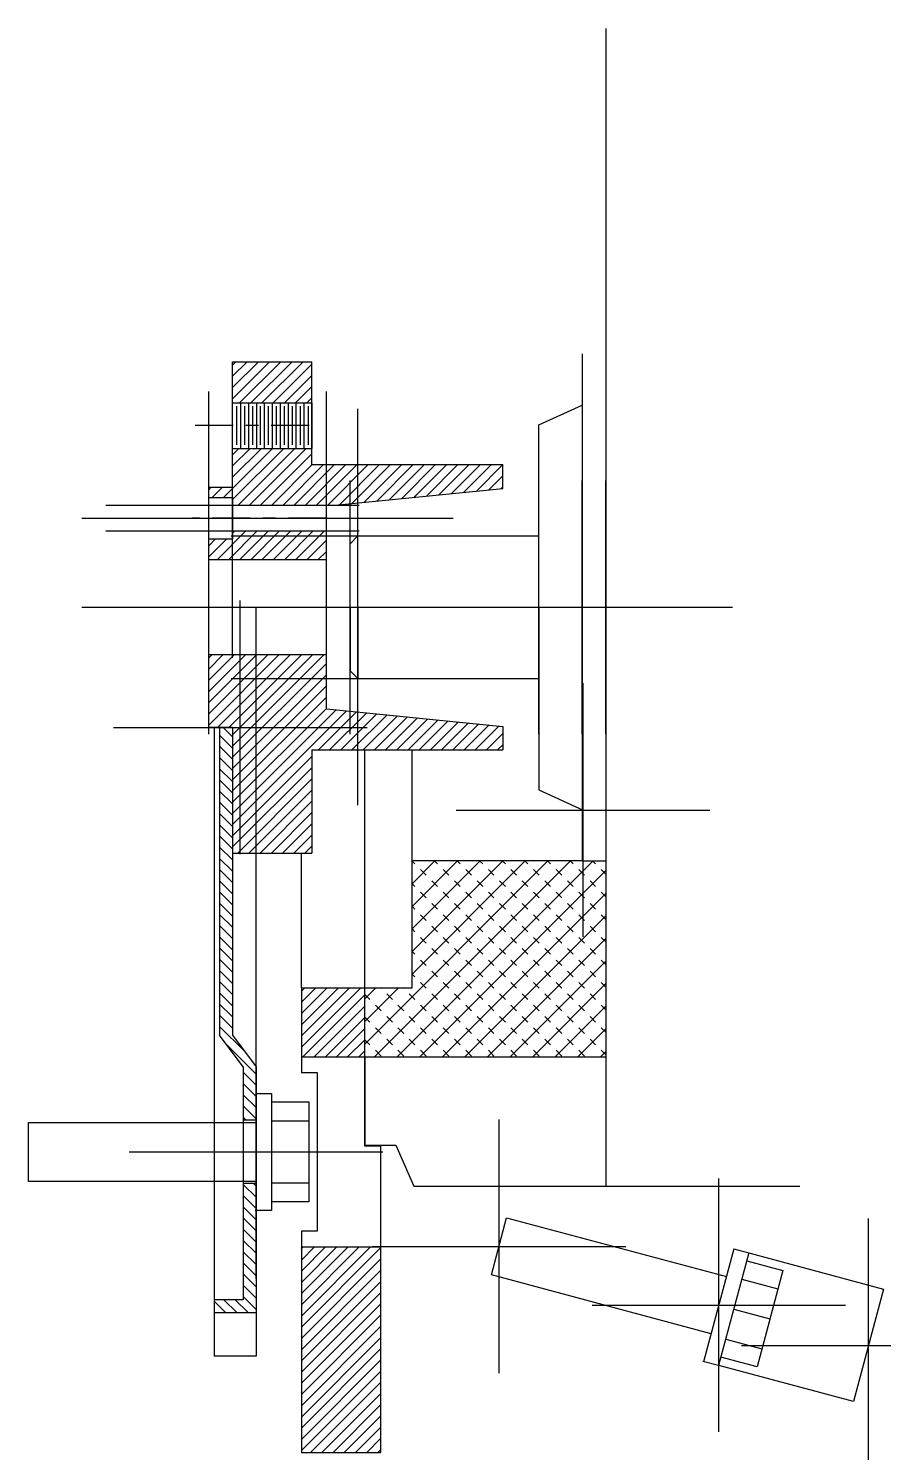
# Model space of a CAD drawing. Extents: x 6.5 to 13.3, y 1.7 to 12.9.
import ezdxf

# ---------------------------------------------------------------- set-up
doc = ezdxf.new("R2010")
doc.units = 0
doc.header["$PDMODE"] = 2
doc.header["$PDSIZE"] = -2
doc.linetypes.add('GC___6', pattern=[0.5, 0.3, -0.075, 0.05, -0.075])
for name, color, linetype in [('ADC9', 7, 'CONTINUOUS'), ('FASTENERSP-CASS', 7, 'CONTINUOUS'), ('HUB', 7, 'CONTINUOUS'), ('PLATE', 7, 'CONTINUOUS'), ('SOCBOLT', 7, 'CONTINUOUS'), ('SPRGPLAT', 7, 'CONTINUOUS'), ('STD9', 7, 'CONTINUOUS')]:
    doc.layers.add(name, color=color, linetype=linetype)

# ---------------------------------------------------------------- blocks, each defined once
blk = doc.blocks.new('*X2')
at = {"layer": 'HUB', "color": 93, "linetype": 'CONTINUOUS'}
for p, q in [((7.951, 8.835), (8.005, 8.889)), ((7.951, 8.747), (8.093, 8.889)), ((8.018, 8.725), (8.245, 8.952)), ((8.106, 8.725), (8.334, 8.952)), ((8.139, 8.934), (8.157, 8.952)), ((8.194, 8.725), (8.422, 8.952)), ((8.283, 8.725), (8.51, 8.952)), ((8.371, 8.725), (8.599, 8.952)), ((8.46, 8.725), (8.687, 8.952)), ((8.548, 8.725), (8.776, 8.952)), ((8.636, 8.725), (8.864, 8.952)), ((8.725, 8.725), (8.879, 8.879)), ((8.813, 8.725), (8.879, 8.79))]:
    blk.add_line(p, q, dxfattribs=at)
blk = doc.blocks.new('*X3')
at = {"layer": 'HUB', "color": 93, "linetype": 'CONTINUOUS'}
for p, q in [((8.068, 9.217), (8.454, 9.603)), ((8.139, 9.553), (8.189, 9.603)), ((8.139, 9.465), (8.277, 9.603)), ((8.139, 9.377), (8.366, 9.603)), ((8.139, 9.199), (8.543, 9.603)), ((8.183, 9.155), (8.631, 9.603)), ((8.272, 9.155), (8.719, 9.603)), ((8.36, 9.155), (8.764, 9.56)), ((8.448, 9.155), (8.768, 9.475)), ((8.537, 9.155), (8.856, 9.475)), ((8.625, 9.155), (8.944, 9.475)), ((8.714, 9.155), (9.033, 9.475)), ((8.802, 9.155), (9.121, 9.475)), ((8.89, 9.155), (9.21, 9.475)), ((8.982, 9.159), (9.298, 9.475)), ((9.08, 9.169), (9.386, 9.475)), ((9.178, 9.178), (9.475, 9.475)), ((9.277, 9.188), (9.563, 9.475)), ((9.375, 9.198), (9.652, 9.475)), ((9.473, 9.208), (9.74, 9.475)), ((9.571, 9.218), (9.828, 9.475)), ((9.669, 9.227), (9.917, 9.475)), ((9.767, 9.237), (10.005, 9.475)), ((9.866, 9.247), (10.094, 9.475)), ((9.964, 9.257), (10.182, 9.475)), ((10.062, 9.267), (10.27, 9.475)), ((10.16, 9.276), (10.271, 9.387)), ((7.951, 9.277), (7.971, 9.297)), ((7.979, 9.217), (8.059, 9.297)), ((10.258, 9.286), (10.271, 9.299))]:
    blk.add_line(p, q, dxfattribs=at)
blk = doc.blocks.new('*X4')
at = {"layer": 'HUB', "color": 93, "linetype": 'CONTINUOUS'}
for p, q in [((8.139, 10.26), (8.166, 10.287)), ((8.139, 10.172), (8.254, 10.287)), ((8.139, 10.084), (8.343, 10.287)), ((8.139, 9.995), (8.431, 10.287)), ((8.195, 9.962), (8.52, 10.287)), ((8.283, 9.962), (8.608, 10.287)), ((8.371, 9.962), (8.696, 10.287)), ((8.46, 9.962), (8.764, 10.267)), ((8.548, 9.962), (8.764, 10.178)), ((8.636, 9.962), (8.764, 10.09)), ((8.725, 9.962), (8.764, 10.002))]:
    blk.add_line(p, q, dxfattribs=at)
blk = doc.blocks.new('*X5')
at = {"layer": 'HUB', "color": 93, "linetype": 'CONTINUOUS'}
for p, q in [((7.951, 7.951), (7.975, 7.975)), ((7.951, 7.863), (8.063, 7.975)), ((7.951, 7.774), (8.152, 7.975)), ((7.951, 7.686), (8.24, 7.975)), ((7.951, 7.598), (8.328, 7.975)), ((7.951, 7.509), (8.417, 7.975)), ((7.951, 7.421), (8.505, 7.975)), ((8.024, 7.405), (8.594, 7.975)), ((8.112, 7.405), (8.682, 7.975)), ((8.139, 7.344), (8.77, 7.975)), ((8.139, 7.255), (8.859, 7.975)), ((8.139, 7.167), (8.879, 7.906)), ((8.139, 7.078), (8.879, 7.818)), ((8.139, 6.99), (8.879, 7.73)), ((8.139, 6.902), (8.879, 7.641)), ((8.139, 6.813), (8.879, 7.553)), ((8.139, 6.725), (8.956, 7.542)), ((8.139, 6.637), (9.037, 7.534)), ((8.816, 7.225), (9.117, 7.526)), ((8.904, 7.225), (9.197, 7.518)), ((8.993, 7.225), (9.278, 7.51)), ((9.081, 7.225), (9.358, 7.502)), ((9.169, 7.225), (9.439, 7.494)), ((9.258, 7.225), (9.519, 7.486)), ((9.346, 7.225), (9.599, 7.478)), ((9.435, 7.225), (9.68, 7.47)), ((9.523, 7.225), (9.76, 7.462)), ((9.611, 7.225), (9.84, 7.454)), ((9.7, 7.225), (9.921, 7.446)), ((9.788, 7.225), (10.001, 7.438)), ((9.876, 7.225), (10.082, 7.43)), ((9.965, 7.225), (10.162, 7.422)), ((10.053, 7.225), (10.242, 7.414)), ((10.142, 7.225), (10.271, 7.354)), ((10.23, 7.225), (10.271, 7.266)), ((8.139, 6.548), (8.764, 7.173)), ((8.139, 6.46), (8.764, 7.085)), ((8.18, 6.412), (8.764, 6.996)), ((8.268, 6.412), (8.764, 6.908)), ((8.357, 6.412), (8.764, 6.82)), ((8.445, 6.412), (8.764, 6.731)), ((8.534, 6.412), (8.764, 6.643)), ((8.622, 6.412), (8.764, 6.554)), ((8.71, 6.412), (8.764, 6.466))]:
    blk.add_line(p, q, dxfattribs=at)
blk = doc.blocks.new('*X6')
at = {"layer": 'SPRGPLAT', "color": 93, "linetype": 'CONTINUOUS'}
for p, q in [((8.324, 3.697), (8.222, 3.799)), ((8.324, 3.608), (8.222, 3.71)), ((8.324, 3.785), (8.304, 3.805)), ((8.324, 3.52), (8.222, 3.622)), ((8.324, 3.432), (8.222, 3.534)), ((8.324, 3.343), (8.222, 3.445)), ((8.324, 3.255), (8.222, 3.357)), ((8.324, 3.166), (8.222, 3.268)), ((8.324, 3.078), (8.222, 3.18)), ((8.324, 2.99), (8.222, 3.092)), ((8.324, 2.901), (8.222, 3.003)), ((8.084, 2.787), (7.994, 2.878)), ((8.173, 2.787), (8.071, 2.889)), ((8.261, 2.787), (8.159, 2.889)), ((8.324, 2.813), (8.222, 2.915)), ((7.996, 2.787), (7.994, 2.789))]:
    blk.add_line(p, q, dxfattribs=at)
blk = doc.blocks.new('*X7')
at = {"layer": 'SPRGPLAT', "color": 93, "linetype": 'CONTINUOUS'}
for p, q in [((8.139, 7.24), (8.037, 7.342)), ((8.139, 7.329), (8.065, 7.403)), ((8.139, 7.152), (8.037, 7.254)), ((8.139, 7.064), (8.037, 7.166)), ((8.139, 6.975), (8.037, 7.077)), ((8.139, 6.887), (8.037, 6.989)), ((8.139, 6.799), (8.037, 6.901)), ((8.139, 6.71), (8.037, 6.812)), ((8.139, 6.622), (8.037, 6.724)), ((8.139, 6.533), (8.037, 6.635)), ((8.139, 6.445), (8.037, 6.547)), ((8.139, 6.357), (8.037, 6.459)), ((8.139, 6.268), (8.037, 6.37)), ((8.139, 6.18), (8.037, 6.282)), ((8.139, 6.091), (8.037, 6.193)), ((8.139, 6.003), (8.037, 6.105)), ((8.139, 5.915), (8.037, 6.017)), ((8.139, 5.826), (8.037, 5.928)), ((8.139, 5.738), (8.037, 5.84)), ((8.139, 5.649), (8.037, 5.751)), ((8.139, 5.561), (8.037, 5.663)), ((8.139, 5.473), (8.037, 5.575)), ((8.139, 5.384), (8.037, 5.486)), ((8.139, 5.296), (8.037, 5.398)), ((8.139, 5.208), (8.037, 5.31)), ((8.139, 5.119), (8.037, 5.221)), ((8.139, 5.031), (8.037, 5.133)), ((8.232, 4.85), (8.037, 5.044)), ((8.324, 4.669), (8.091, 4.902)), ((8.324, 4.581), (8.222, 4.683)), ((8.324, 4.492), (8.222, 4.594)), ((8.324, 4.404), (8.222, 4.506)), ((8.324, 4.315), (8.222, 4.417)), ((8.246, 4.305), (8.222, 4.329))]:
    blk.add_line(p, q, dxfattribs=at)
blk = doc.blocks.new('*X8')
at = {"layer": 'PLATE', "color": 93, "linetype": 'CONTINUOUS'}
for p, q in [((8.682, 5.323), (8.709, 5.35)), ((8.682, 5.235), (8.797, 5.35)), ((8.682, 5.146), (8.885, 5.35)), ((8.682, 5.058), (8.974, 5.35)), ((8.682, 4.97), (9.062, 5.35)), ((8.682, 4.881), (9.151, 5.35)), ((8.694, 4.805), (9.182, 5.293)), ((8.782, 4.805), (9.182, 5.204)), ((8.871, 4.805), (9.182, 5.116)), ((8.959, 4.805), (9.182, 5.028)), ((9.047, 4.805), (9.182, 4.939)), ((9.136, 4.805), (9.182, 4.851))]:
    blk.add_line(p, q, dxfattribs=at)
blk = doc.blocks.new('*X10')
at = {"layer": 'PLATE', "color": 93, "linetype": 'CONTINUOUS'}
for p, q in [((8.682, 3.29), (8.697, 3.305)), ((8.682, 3.202), (8.785, 3.305)), ((8.682, 3.113), (8.873, 3.305)), ((8.682, 3.025), (8.962, 3.305)), ((8.682, 2.937), (9.05, 3.305)), ((8.682, 2.848), (9.138, 3.305)), ((8.682, 2.76), (9.227, 3.305)), ((8.682, 2.672), (9.307, 3.297)), ((8.682, 2.583), (9.307, 3.208)), ((8.682, 2.495), (9.307, 3.12)), ((8.682, 2.406), (9.307, 3.031)), ((8.682, 2.318), (9.307, 2.943)), ((8.682, 2.23), (9.307, 2.855)), ((8.682, 2.141), (9.307, 2.766)), ((8.682, 2.053), (9.307, 2.678)), ((8.682, 1.964), (9.307, 2.589)), ((8.682, 1.876), (9.307, 2.501)), ((8.682, 1.788), (9.307, 2.413)), ((8.682, 1.699), (9.307, 2.324)), ((8.755, 1.684), (9.307, 2.236)), ((8.843, 1.684), (9.307, 2.147)), ((8.932, 1.684), (9.307, 2.059)), ((9.02, 1.684), (9.307, 1.971)), ((9.109, 1.684), (9.307, 1.882)), ((9.197, 1.684), (9.307, 1.794)), ((9.285, 1.684), (9.307, 1.706))]:
    blk.add_line(p, q, dxfattribs=at)
blk = doc.blocks.new('*X11')
at = {"layer": 'FASTENERSP-CASS', "color": 93, "linetype": 'CONTINUOUS'}
for p, q in [((9.182, 4.905), (10.626, 6.35)), ((9.26, 4.805), (10.805, 6.35)), ((9.438, 4.805), (10.983, 6.35)), ((9.555, 6.348), (9.557, 6.35)), ((9.555, 6.17), (9.735, 6.35)), ((9.555, 5.991), (9.914, 6.35)), ((9.555, 5.813), (10.092, 6.35)), ((9.555, 5.635), (10.27, 6.35)), ((9.555, 5.457), (10.448, 6.35)), ((9.555, 6.348), (9.578, 6.326)), ((9.732, 6.35), (9.756, 6.326)), ((9.91, 6.35), (9.934, 6.326)), ((10.088, 6.35), (10.112, 6.326)), ((10.266, 6.35), (10.291, 6.326)), ((10.445, 6.35), (10.469, 6.326)), ((10.623, 6.35), (10.647, 6.326)), ((10.801, 6.35), (10.825, 6.326)), ((10.979, 6.35), (11.003, 6.326)), ((9.616, 4.805), (11.084, 6.273)), ((9.622, 6.281), (9.667, 6.237)), ((9.711, 6.192), (9.756, 6.148)), ((9.8, 6.281), (9.845, 6.237)), ((9.89, 6.192), (9.934, 6.148)), ((9.979, 6.281), (10.023, 6.237)), ((10.068, 6.192), (10.112, 6.148)), ((10.157, 6.281), (10.201, 6.237)), ((10.246, 6.192), (10.291, 6.148)), ((10.335, 6.281), (10.38, 6.237)), ((10.424, 6.192), (10.469, 6.148)), ((10.513, 6.281), (10.558, 6.237)), ((10.602, 6.192), (10.647, 6.148)), ((10.691, 6.281), (10.736, 6.237)), ((10.781, 6.192), (10.825, 6.148)), ((10.87, 6.281), (10.914, 6.237)), ((10.959, 6.192), (11.003, 6.148)), ((11.048, 6.281), (11.084, 6.245)), ((9.555, 6.17), (9.578, 6.148)), ((9.622, 6.103), (9.667, 6.058)), ((9.794, 4.805), (11.084, 6.094)), ((9.8, 6.103), (9.845, 6.058)), ((9.979, 6.103), (10.023, 6.058)), ((10.157, 6.103), (10.201, 6.058)), ((10.335, 6.103), (10.38, 6.058)), ((10.513, 6.103), (10.558, 6.058)), ((10.691, 6.103), (10.736, 6.058)), ((10.87, 6.103), (10.914, 6.058)), ((11.048, 6.103), (11.084, 6.067)), ((9.555, 5.992), (9.578, 5.969)), ((9.711, 6.014), (9.756, 5.969)), ((9.89, 6.014), (9.934, 5.969)), ((10.068, 6.014), (10.112, 5.969)), ((10.246, 6.014), (10.291, 5.969)), ((10.424, 6.014), (10.469, 5.969)), ((10.602, 6.014), (10.647, 5.969)), ((10.781, 6.014), (10.825, 5.969)), ((10.959, 6.014), (11.003, 5.969)), ((9.622, 5.925), (9.667, 5.88)), ((9.8, 5.925), (9.845, 5.88)), ((9.972, 4.805), (11.084, 5.916)), ((9.979, 5.925), (10.023, 5.88)), ((10.157, 5.925), (10.201, 5.88)), ((10.335, 5.925), (10.38, 5.88)), ((10.513, 5.925), (10.558, 5.88)), ((10.691, 5.925), (10.736, 5.88)), ((10.87, 5.925), (10.914, 5.88)), ((11.048, 5.925), (11.084, 5.889)), ((9.555, 5.814), (9.578, 5.791)), ((9.622, 5.747), (9.667, 5.702)), ((9.711, 5.836), (9.756, 5.791)), ((9.8, 5.747), (9.845, 5.702)), ((9.89, 5.836), (9.934, 5.791)), ((9.979, 5.747), (10.023, 5.702)), ((10.068, 5.836), (10.112, 5.791)), ((10.151, 4.805), (11.084, 5.738)), ((10.157, 5.747), (10.201, 5.702)), ((10.246, 5.836), (10.291, 5.791)), ((10.335, 5.747), (10.38, 5.702)), ((10.424, 5.836), (10.469, 5.791)), ((10.513, 5.747), (10.558, 5.702)), ((10.602, 5.836), (10.647, 5.791)), ((10.691, 5.747), (10.736, 5.702)), ((10.781, 5.836), (10.825, 5.791)), ((10.87, 5.747), (10.914, 5.702)), ((10.959, 5.836), (11.003, 5.791)), ((11.048, 5.747), (11.084, 5.711)), ((9.555, 5.636), (9.578, 5.613)), ((9.711, 5.658), (9.756, 5.613)), ((9.89, 5.658), (9.934, 5.613)), ((10.068, 5.658), (10.112, 5.613)), ((10.246, 5.658), (10.291, 5.613)), ((10.424, 5.658), (10.469, 5.613)), ((10.602, 5.658), (10.647, 5.613)), ((10.781, 5.658), (10.825, 5.613)), ((10.959, 5.658), (11.003, 5.613)), ((9.622, 5.568), (9.667, 5.524)), ((9.8, 5.568), (9.845, 5.524)), ((9.979, 5.568), (10.023, 5.524)), ((10.157, 5.568), (10.201, 5.524)), ((10.329, 4.805), (11.084, 5.56)), ((10.335, 5.568), (10.38, 5.524)), ((10.513, 5.568), (10.558, 5.524)), ((10.691, 5.568), (10.736, 5.524)), ((10.87, 5.568), (10.914, 5.524)), ((11.048, 5.568), (11.084, 5.532)), ((9.555, 5.457), (9.578, 5.435)), ((9.711, 5.479), (9.756, 5.435)), ((9.89, 5.479), (9.934, 5.435)), ((10.068, 5.479), (10.112, 5.435)), ((10.246, 5.479), (10.291, 5.435)), ((10.424, 5.479), (10.469, 5.435)), ((10.602, 5.479), (10.647, 5.435)), ((10.781, 5.479), (10.825, 5.435)), ((10.959, 5.479), (11.003, 5.435)), ((9.182, 5.262), (9.27, 5.35)), ((9.182, 5.084), (9.448, 5.35)), ((9.182, 5.296), (9.221, 5.257)), ((9.306, 5.35), (9.31, 5.346)), ((9.355, 5.301), (9.4, 5.257)), ((9.485, 5.35), (9.489, 5.346)), ((9.533, 5.301), (9.578, 5.257)), ((9.622, 5.39), (9.667, 5.346)), ((9.711, 5.301), (9.756, 5.257)), ((9.8, 5.39), (9.845, 5.346)), ((9.89, 5.301), (9.934, 5.257)), ((9.979, 5.39), (10.023, 5.346)), ((10.068, 5.301), (10.112, 5.257)), ((10.157, 5.39), (10.201, 5.346)), ((10.246, 5.301), (10.291, 5.257)), ((10.335, 5.39), (10.38, 5.346)), ((10.424, 5.301), (10.469, 5.257)), ((10.507, 4.805), (11.084, 5.382)), ((10.513, 5.39), (10.558, 5.346)), ((10.602, 5.301), (10.647, 5.257)), ((10.691, 5.39), (10.736, 5.346)), ((10.781, 5.301), (10.825, 5.257)), ((10.87, 5.39), (10.914, 5.346)), ((10.959, 5.301), (11.003, 5.257)), ((11.048, 5.39), (11.084, 5.354)), ((9.266, 5.212), (9.31, 5.168)), ((9.444, 5.212), (9.489, 5.168)), ((9.622, 5.212), (9.667, 5.168)), ((9.8, 5.212), (9.845, 5.168)), ((9.979, 5.212), (10.023, 5.168)), ((10.157, 5.212), (10.201, 5.168)), ((10.335, 5.212), (10.38, 5.168)), ((10.513, 5.212), (10.558, 5.168)), ((10.685, 4.805), (11.084, 5.204)), ((10.691, 5.212), (10.736, 5.168)), ((10.87, 5.212), (10.914, 5.168)), ((11.048, 5.212), (11.084, 5.176)), ((9.182, 5.118), (9.221, 5.078)), ((9.355, 5.123), (9.4, 5.078)), ((9.533, 5.123), (9.578, 5.078)), ((9.711, 5.123), (9.756, 5.078)), ((9.89, 5.123), (9.934, 5.078)), ((10.068, 5.123), (10.112, 5.078)), ((10.246, 5.123), (10.291, 5.078)), ((10.424, 5.123), (10.469, 5.078)), ((10.602, 5.123), (10.647, 5.078)), ((10.781, 5.123), (10.825, 5.078)), ((10.959, 5.123), (11.003, 5.078)), ((9.266, 5.034), (9.31, 4.989)), ((9.355, 4.945), (9.4, 4.9)), ((9.444, 5.034), (9.489, 4.989)), ((9.533, 4.945), (9.578, 4.9)), ((9.622, 5.034), (9.667, 4.989)), ((9.711, 4.945), (9.756, 4.9)), ((9.8, 5.034), (9.845, 4.989)), ((9.89, 4.945), (9.934, 4.9)), ((9.979, 5.034), (10.023, 4.989)), ((10.068, 4.945), (10.112, 4.9)), ((10.157, 5.034), (10.201, 4.989)), ((10.246, 4.945), (10.291, 4.9)), ((10.335, 5.034), (10.38, 4.989)), ((10.424, 4.945), (10.469, 4.9)), ((10.513, 5.034), (10.558, 4.989)), ((10.602, 4.945), (10.647, 4.9)), ((10.691, 5.034), (10.736, 4.989)), ((10.781, 4.945), (10.825, 4.9)), ((10.863, 4.805), (11.084, 5.025)), ((10.87, 5.034), (10.914, 4.989)), ((10.959, 4.945), (11.003, 4.9)), ((11.048, 5.034), (11.084, 4.998)), ((9.182, 4.94), (9.221, 4.9)), ((9.266, 4.856), (9.31, 4.811)), ((9.444, 4.856), (9.489, 4.811)), ((9.622, 4.856), (9.667, 4.811)), ((9.8, 4.856), (9.845, 4.811)), ((9.979, 4.856), (10.023, 4.811)), ((10.157, 4.856), (10.201, 4.811)), ((10.335, 4.856), (10.38, 4.811)), ((10.513, 4.856), (10.558, 4.811)), ((10.691, 4.856), (10.736, 4.811)), ((10.87, 4.856), (10.914, 4.811)), ((11.041, 4.805), (11.084, 4.847)), ((11.048, 4.856), (11.084, 4.82))]:
    blk.add_line(p, q, dxfattribs=at)

msp = doc.modelspace()

# ---------------------------------------------------------------- linework, layer by layer
at = {"layer": 'ADC9', "color": 93, "linetype": 'CONTINUOUS'}
for p, q in [((11.084, 12.915), (11.084, 3.785)), ((10.897, 10.35), (10.897, 6.35)), ((10.555, 9.79), (10.897, 9.944)), ((10.555, 8.35), (10.555, 9.79)), ((9.067, 8.85), (9.127, 8.914)), ((9.127, 8.914), (10.555, 8.914)), ((9.127, 8.351), (9.127, 8.914)), ((9.067, 8.35), (9.067, 8.85)), ((9.067, 8.35), (9.067, 7.85)), ((9.127, 8.351), (9.127, 7.789)), ((10.555, 8.35), (10.555, 6.91)), ((9.127, 7.789), (9.067, 7.85)), ((9.127, 7.789), (10.555, 7.789)), ((10.555, 6.91), (10.904, 6.751)), ((11.084, 3.785), (12.614, 3.785))]:
    msp.add_line(p, q, dxfattribs=at)
for p in [(9.127, 8.914), (9.067, 8.35), (9.067, 8.35), (9.067, 8.35), (9.127, 8.351), (10.555, 8.35), (10.555, 8.35), (10.555, 8.35), (10.897, 8.35), (10.897, 8.35), (11.084, 8.35), (11.084, 8.35), (11.084, 8.35), (9.127, 7.789), (10.904, 6.751)]:
    msp.add_point(p, dxfattribs=at)
at = {"layer": 'FASTENERSP-CASS', "color": 1, "linetype": 'CONTINUOUS'}
for p, q in [((8.324, 4.516), (8.446, 4.516)), ((8.324, 4.516), (8.324, 3.594)), ((8.324, 4.516), (8.324, 3.594)), ((8.446, 4.516), (8.446, 3.594)), ((8.446, 4.449), (8.741, 4.449)), ((8.741, 4.449), (8.741, 3.662)), ((6.529, 3.822), (6.529, 4.288)), ((6.529, 4.288), (8.324, 4.288)), ((8.446, 4.299), (8.741, 4.299)), ((8.446, 4.055), (8.741, 4.055)), ((8.324, 3.822), (6.529, 3.822)), ((8.446, 3.811), (8.741, 3.811)), ((8.741, 3.662), (8.446, 3.662)), ((8.446, 3.594), (8.318, 3.594))]:
    msp.add_line(p, q, dxfattribs=at)
msp.add_point((8.324, 4.055), dxfattribs=at)
at = {"layer": 'HUB', "color": 93, "linetype": 'CONTINUOUS'}
for p, q in [((8.139, 10.287), (8.764, 10.287)), ((8.139, 9.297), (8.139, 10.287)), ((8.764, 9.475), (8.764, 10.287)), ((8.139, 9.962), (8.764, 9.962)), ((8.17, 9.935), (8.17, 9.631)), ((8.202, 9.962), (8.202, 9.603)), ((8.233, 9.935), (8.233, 9.631)), ((8.264, 9.962), (8.264, 9.603)), ((8.296, 9.935), (8.296, 9.631)), ((8.327, 9.962), (8.327, 9.603)), ((8.358, 9.935), (8.358, 9.631)), ((8.389, 9.962), (8.389, 9.603)), ((8.421, 9.935), (8.421, 9.631)), ((8.452, 9.962), (8.452, 9.603)), ((8.484, 9.935), (8.484, 9.631)), ((8.514, 9.962), (8.514, 9.603)), ((8.547, 9.935), (8.547, 9.631)), ((8.577, 9.962), (8.577, 9.603)), ((8.609, 9.935), (8.609, 9.631)), ((8.639, 9.962), (8.639, 9.603)), ((8.672, 9.935), (8.672, 9.631)), ((8.702, 9.962), (8.702, 9.603)), ((8.735, 9.935), (8.735, 9.631)), ((8.764, 9.962), (8.764, 9.603)), ((8.139, 9.603), (8.764, 9.603)), ((8.764, 9.475), (10.271, 9.475)), ((10.271, 9.287), (10.271, 9.475)), ((7.951, 7.405), (7.951, 9.297)), ((7.951, 9.297), (8.139, 9.297)), ((7.951, 9.217), (8.139, 9.217)), ((8.139, 9.217), (8.139, 8.889)), ((8.948, 9.155), (10.271, 9.287)), ((8.139, 9.155), (8.948, 9.155)), ((8.879, 7.55), (8.879, 9.156)), ((7.951, 8.889), (8.139, 8.889)), ((8.139, 8.952), (8.879, 8.952)), ((8.879, 8.725), (7.951, 8.725)), ((8.879, 7.975), (7.951, 7.975)), ((8.879, 7.55), (10.271, 7.411)), ((7.951, 7.405), (8.139, 7.405)), ((8.139, 7.405), (8.139, 6.412)), ((10.271, 7.411), (10.271, 7.225)), ((8.764, 7.225), (8.764, 6.412)), ((8.764, 7.225), (10.271, 7.225)), ((8.139, 6.412), (8.764, 6.412))]:
    msp.add_line(p, q, dxfattribs=at)
at = {"layer": 'HUB', "color": 93, "linetype": 'GC___6'}
for p, q in [((7.843, 9.786), (8.801, 9.786)), ((8.879, 9.053), (7.821, 9.053))]:
    msp.add_line(p, q, dxfattribs=at)
at = {"layer": 'HUB', "color": 1, "linetype": 'CONTINUOUS'}
msp.add_line((8.324, 4.725), (8.324, 8.35), dxfattribs=at)
at = {"layer": 'HUB', "color": 93, "linetype": 'CONTINUOUS'}
for p in [(8.139, 9.155), (7.951, 9.053), (8.139, 9.054), (8.879, 9.053), (8.139, 8.952)]:
    msp.add_point(p, dxfattribs=at)
at = {"layer": 'HUB', "color": 1, "linetype": 'CONTINUOUS'}
for p in [(7.951, 8.35), (8.2, 7.403)]:
    msp.add_point(p, dxfattribs=at)
at = {"layer": 'PLATE', "color": 93, "linetype": 'CONTINUOUS'}
for p, q in [((9.182, 5.35), (9.182, 7.225)), ((8.682, 5.35), (8.682, 6.412)), ((8.682, 5.35), (9.182, 5.35)), ((8.682, 5.35), (8.682, 4.68)), ((9.182, 4.1), (9.182, 5.35)), ((8.682, 4.805), (9.182, 4.805)), ((8.682, 4.68), (8.807, 4.68)), ((8.807, 4.68), (8.807, 3.43)), ((9.307, 4.1), (9.182, 4.1)), ((9.307, 4.1), (9.307, 1.684)), ((8.682, 3.43), (8.682, 1.684)), ((8.807, 3.43), (8.682, 3.43)), ((8.682, 3.305), (9.307, 3.305)), ((8.682, 1.684), (9.307, 1.684))]:
    msp.add_line(p, q, dxfattribs=at)
at = {"layer": 'PLATE', "color": 1, "linetype": 'CONTINUOUS'}
for p, q in [((10.181, 3.085), (10.301, 3.535)), ((10.301, 3.535), (12.035, 3.071)), ((12.094, 3.291), (11.855, 2.4)), ((12.094, 3.291), (11.855, 2.4)), ((12.212, 3.259), (11.973, 2.369)), ((12.094, 3.291), (12.212, 3.259)), ((12.195, 3.195), (12.48, 3.119)), ((11.914, 2.621), (10.181, 3.085)), ((12.156, 3.05), (12.441, 2.974)), ((12.48, 3.119), (12.276, 2.359)), ((12.093, 2.814), (12.378, 2.738)), ((12.029, 2.578), (12.314, 2.502)), ((11.973, 2.369), (11.85, 2.402)), ((12.276, 2.359), (11.991, 2.435))]:
    msp.add_line(p, q, dxfattribs=at)
at = {"layer": 'PLATE', "color": 6, "linetype": 'CONTINUOUS'}
msp.add_line((8.682, 3.305), (9.307, 3.305), dxfattribs=at)
at = {"layer": 'PLATE', "color": 1, "linetype": 'CONTINUOUS'}
msp.add_point((11.975, 2.846), dxfattribs=at)
at = {"layer": 'SOCBOLT', "color": 6, "linetype": 'CONTINUOUS'}
for p, q in [((12.212, 3.258), (13.274, 2.973)), ((13.274, 2.973), (13.036, 2.086)), ((13.036, 2.086), (11.974, 2.37))]:
    msp.add_line(p, q, dxfattribs=at)
for p in [(10.241, 3.31), (13.155, 2.529)]:
    msp.add_point(p, dxfattribs=at)
at = {"layer": 'SPRGPLAT', "color": 93, "linetype": 'CONTINUOUS'}
for p, q in [((7.994, 7.403), (7.994, 2.787)), ((8.139, 7.403), (7.995, 7.403)), ((8.037, 7.403), (8.037, 4.975)), ((8.139, 7.403), (8.139, 4.975)), ((8.222, 4.725), (8.037, 4.975)), ((8.139, 4.975), (8.324, 4.725)), ((8.222, 4.725), (8.222, 2.889)), ((8.324, 4.725), (8.324, 2.443)), ((8.222, 2.889), (7.994, 2.889)), ((7.994, 2.787), (7.994, 2.443)), ((7.994, 2.787), (8.324, 2.787)), ((8.324, 2.443), (7.994, 2.443))]:
    msp.add_line(p, q, dxfattribs=at)
at = {"layer": 'SPRGPLAT', "color": 1, "linetype": 'CONTINUOUS'}
for p, q in [((8.324, 4.305), (8.222, 4.305)), ((8.324, 3.805), (8.222, 3.805))]:
    msp.add_line(p, q, dxfattribs=at)
at = {"layer": 'STD9', "color": 93, "linetype": 'CONTINUOUS'}
for p, q in [((9.182, 4.805), (9.182, 7.225)), ((9.555, 5.35), (9.555, 7.225)), ((10.897, 6.35), (9.555, 6.35)), ((10.897, 6.35), (11.084, 6.35)), ((9.181, 5.35), (9.555, 5.35))]:
    msp.add_line(p, q, dxfattribs=at)
at = {"layer": 'STD9', "color": 173, "linetype": 'CONTINUOUS'}
for p, q in [((9.182, 4.805), (11.084, 4.805)), ((9.182, 4.805), (9.182, 4.108)), ((11.084, 4.805), (11.084, 3.785)), ((9.182, 4.108), (9.426, 4.108)), ((9.426, 4.108), (9.569, 3.785)), ((9.569, 3.785), (11.084, 3.785))]:
    msp.add_line(p, q, dxfattribs=at)

# ---------------------------------------------------------------- block references
at = {"layer": 'FASTENERSP-CASS', "color": 93, "linetype": 'CONTINUOUS'}
msp.add_blockref('*X11', (0, 0), dxfattribs=at)
at = {"layer": 'HUB', "color": 93, "linetype": 'CONTINUOUS'}
for name in ['*X4', '*X3', '*X2', '*X5']:
    msp.add_blockref(name, (0, 0), dxfattribs=at)
at = {"layer": 'PLATE', "color": 93, "linetype": 'CONTINUOUS'}
for name in ['*X8', '*X10']:
    msp.add_blockref(name, (0, 0), dxfattribs=at)
at = {"layer": 'SPRGPLAT', "color": 93, "linetype": 'CONTINUOUS'}
for name in ['*X7', '*X6']:
    msp.add_blockref(name, (0, 0), dxfattribs=at)

doc.saveas('drawing.dxf')
